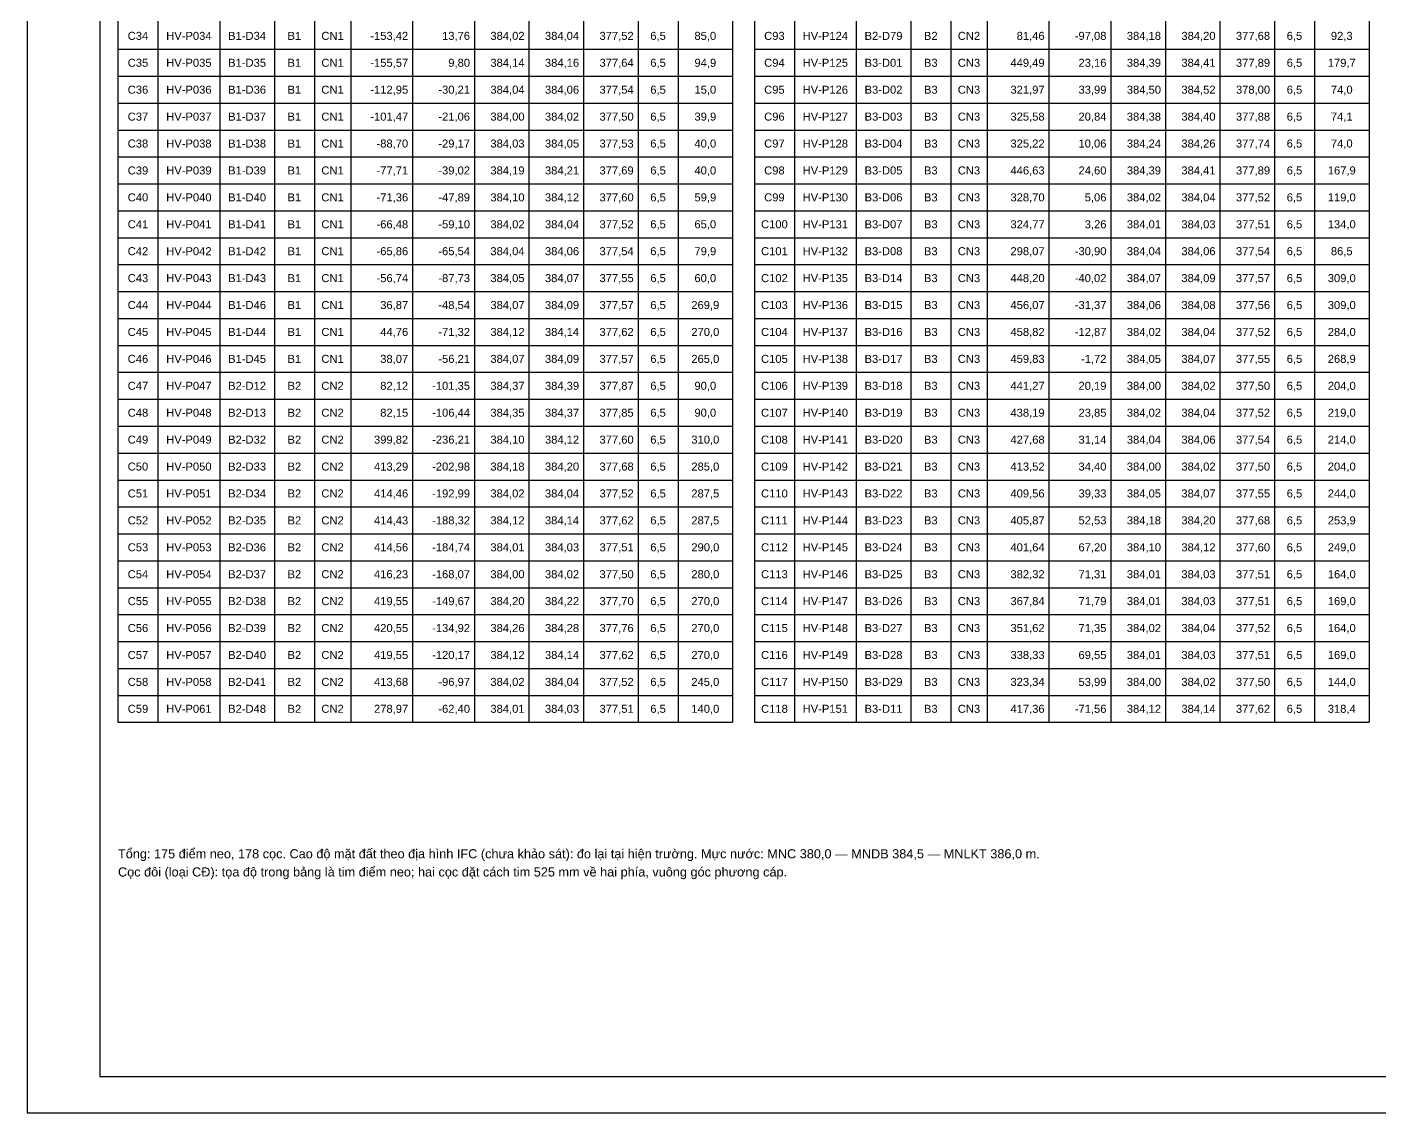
# Model space of a CAD drawing. Header units: millimetres. Extents: x 0 to 4445, y 0 to 594.
# Drawn here: x 901 to 1273, y 0 to 298.5 of the extents above; entities that cross this region are included whole.
import ezdxf
from ezdxf.enums import TextEntityAlignment as Align

# ---------------------------------------------------------------- set-up
doc = ezdxf.new("R2010")
doc.units = ezdxf.units.MM
for name, color, linetype in [('CVB_00_KHUNG', 7, 'Continuous'), ('CVB_07_CHU', 7, 'Continuous'), ('CVB_11_BANG', 7, 'Continuous')]:
    doc.layers.add(name, color=color, linetype=linetype)
doc.styles.add('VN', font='arial.ttf')

msp = doc.modelspace()

# ---------------------------------------------------------------- linework, layer by layer
at = {"layer": 'CVB_00_KHUNG'}
for p, q in [((901, 594), (901, 0)), ((921, 584), (921, 10)), ((921, 10), (1732, 10)), ((901, 0), (1742, 0))]:
    msp.add_line(p, q, dxfattribs=at)
at = {"layer": 'CVB_11_BANG'}
for p, q in [((926, 554), (926, 107.4)), ((937, 554), (937, 107.4)), ((954, 554), (954, 107.4)), ((969, 554), (969, 107.4)), ((980, 554), (980, 107.4)), ((990, 554), (990, 107.4)), ((1007, 554), (1007, 107.4)), ((1024, 554), (1024, 107.4)), ((1039, 554), (1039, 107.4)), ((1054, 554), (1054, 107.4)), ((1069, 554), (1069, 107.4)), ((1080, 554), (1080, 107.4)), ((1095, 554), (1095, 107.4)), ((1101, 554), (1101, 107.4)), ((1112, 554), (1112, 107.4)), ((1129, 554), (1129, 107.4)), ((1144, 554), (1144, 107.4)), ((1155, 554), (1155, 107.4)), ((1165, 554), (1165, 107.4)), ((1182, 554), (1182, 107.4)), ((1199, 554), (1199, 107.4)), ((1214, 554), (1214, 107.4)), ((1229, 554), (1229, 107.4)), ((1244, 554), (1244, 107.4)), ((1255, 554), (1255, 107.4)), ((1270, 554), (1270, 107.4)), ((926, 292.4), (1095, 292.4)), ((1101, 292.4), (1270, 292.4)), ((926, 285), (1095, 285)), ((1101, 285), (1270, 285)), ((926, 277.6), (1095, 277.6)), ((1101, 277.6), (1270, 277.6)), ((926, 270.2), (1095, 270.2)), ((1101, 270.2), (1270, 270.2)), ((926, 262.8), (1095, 262.8)), ((1101, 262.8), (1270, 262.8)), ((926, 255.4), (1095, 255.4)), ((1101, 255.4), (1270, 255.4)), ((926, 248), (1095, 248)), ((1101, 248), (1270, 248)), ((926, 240.6), (1095, 240.6)), ((1101, 240.6), (1270, 240.6)), ((926, 233.2), (1095, 233.2)), ((1101, 233.2), (1270, 233.2)), ((926, 225.8), (1095, 225.8)), ((1101, 225.8), (1270, 225.8)), ((926, 218.4), (1095, 218.4)), ((1101, 218.4), (1270, 218.4)), ((926, 211), (1095, 211)), ((1101, 211), (1270, 211)), ((926, 203.6), (1095, 203.6)), ((1101, 203.6), (1270, 203.6)), ((926, 196.2), (1095, 196.2)), ((1101, 196.2), (1270, 196.2)), ((926, 188.8), (1095, 188.8)), ((1101, 188.8), (1270, 188.8)), ((926, 181.4), (1095, 181.4)), ((1101, 181.4), (1270, 181.4)), ((926, 174), (1095, 174)), ((1101, 174), (1270, 174)), ((926, 166.6), (1095, 166.6)), ((1101, 166.6), (1270, 166.6)), ((926, 159.2), (1095, 159.2)), ((1101, 159.2), (1270, 159.2)), ((926, 151.8), (1095, 151.8)), ((1101, 151.8), (1270, 151.8)), ((926, 144.4), (1095, 144.4)), ((1101, 144.4), (1270, 144.4)), ((926, 137), (1095, 137)), ((1101, 137), (1270, 137)), ((926, 129.6), (1095, 129.6)), ((1101, 129.6), (1270, 129.6)), ((926, 122.2), (1095, 122.2)), ((1101, 122.2), (1270, 122.2)), ((926, 114.8), (1095, 114.8)), ((1101, 114.8), (1270, 114.8)), ((926, 107.4), (1095, 107.4)), ((1101, 107.4), (1270, 107.4))]:
    msp.add_line(p, q, dxfattribs=at)

# ---------------------------------------------------------------- texts
at = {"layer": 'CVB_07_CHU', "style": 'VN'}
for s, p in [('Tổng: 175 điểm neo, 178 cọc. Cao độ mặt đất theo địa hình IFC (chưa khảo sát): đo lại tại hiện trường. Mực nước: MNC 380,0 — MNDB 384,5 — MNLKT 386,0 m.', (926, 70)), ('Cọc đôi (loại CĐ): tọa độ trong bảng là tim điểm neo; hai cọc đặt cách tim 525 mm về hai phía, vuông góc phương cáp.', (926, 65))]:
    msp.add_text(s, height=2.5, dxfattribs=at).set_placement(p)
at = {"layer": 'CVB_11_BANG', "style": 'VN'}
for s, p in [('C34', (931.5, 295)), ('HV-P034', (945.5, 295)), ('B1-D34', (961.5, 295)), ('B1', (974.5, 295)), ('CN1', (985, 295)), ('6,5', (1074.5, 295)), ('85,0', (1087.5, 295)), ('C93', (1106.5, 295)), ('HV-P124', (1120.5, 295)), ('B2-D79', (1136.5, 295)), ('B2', (1149.5, 295)), ('CN2', (1160, 295)), ('6,5', (1249.5, 295)), ('92,3', (1262.5, 295)), ('C35', (931.5, 287.6)), ('HV-P035', (945.5, 287.6)), ('B1-D35', (961.5, 287.6)), ('B1', (974.5, 287.6)), ('CN1', (985, 287.6)), ('6,5', (1074.5, 287.6)), ('94,9', (1087.5, 287.6)), ('C94', (1106.5, 287.6)), ('HV-P125', (1120.5, 287.6)), ('B3-D01', (1136.5, 287.6)), ('B3', (1149.5, 287.6)), ('CN3', (1160, 287.6)), ('6,5', (1249.5, 287.6)), ('179,7', (1262.5, 287.6)), ('C36', (931.5, 280.2)), ('HV-P036', (945.5, 280.2)), ('B1-D36', (961.5, 280.2)), ('B1', (974.5, 280.2)), ('CN1', (985, 280.2)), ('6,5', (1074.5, 280.2)), ('15,0', (1087.5, 280.2)), ('C95', (1106.5, 280.2)), ('HV-P126', (1120.5, 280.2)), ('B3-D02', (1136.5, 280.2)), ('B3', (1149.5, 280.2)), ('CN3', (1160, 280.2)), ('6,5', (1249.5, 280.2)), ('74,0', (1262.5, 280.2)), ('C37', (931.5, 272.8)), ('HV-P037', (945.5, 272.8)), ('B1-D37', (961.5, 272.8)), ('B1', (974.5, 272.8)), ('CN1', (985, 272.8)), ('6,5', (1074.5, 272.8)), ('39,9', (1087.5, 272.8)), ('C96', (1106.5, 272.8)), ('HV-P127', (1120.5, 272.8)), ('B3-D03', (1136.5, 272.8)), ('B3', (1149.5, 272.8)), ('CN3', (1160, 272.8)), ('6,5', (1249.5, 272.8)), ('74,1', (1262.5, 272.8)), ('C38', (931.5, 265.4)), ('HV-P038', (945.5, 265.4)), ('B1-D38', (961.5, 265.4)), ('B1', (974.5, 265.4)), ('CN1', (985, 265.4)), ('6,5', (1074.5, 265.4)), ('40,0', (1087.5, 265.4)), ('C97', (1106.5, 265.4)), ('HV-P128', (1120.5, 265.4)), ('B3-D04', (1136.5, 265.4)), ('B3', (1149.5, 265.4)), ('CN3', (1160, 265.4)), ('6,5', (1249.5, 265.4)), ('74,0', (1262.5, 265.4)), ('C39', (931.5, 258)), ('HV-P039', (945.5, 258)), ('B1-D39', (961.5, 258)), ('B1', (974.5, 258)), ('CN1', (985, 258)), ('6,5', (1074.5, 258)), ('40,0', (1087.5, 258)), ('C98', (1106.5, 258)), ('HV-P129', (1120.5, 258)), ('B3-D05', (1136.5, 258)), ('B3', (1149.5, 258)), ('CN3', (1160, 258)), ('6,5', (1249.5, 258)), ('167,9', (1262.5, 258)), ('C40', (931.5, 250.6)), ('HV-P040', (945.5, 250.6)), ('B1-D40', (961.5, 250.6)), ('B1', (974.5, 250.6)), ('CN1', (985, 250.6)), ('6,5', (1074.5, 250.6)), ('59,9', (1087.5, 250.6)), ('C99', (1106.5, 250.6)), ('HV-P130', (1120.5, 250.6)), ('B3-D06', (1136.5, 250.6)), ('B3', (1149.5, 250.6)), ('CN3', (1160, 250.6)), ('6,5', (1249.5, 250.6)), ('119,0', (1262.5, 250.6)), ('C41', (931.5, 243.2)), ('HV-P041', (945.5, 243.2)), ('B1-D41', (961.5, 243.2)), ('B1', (974.5, 243.2)), ('CN1', (985, 243.2)), ('6,5', (1074.5, 243.2)), ('65,0', (1087.5, 243.2)), ('C100', (1106.5, 243.2)), ('HV-P131', (1120.5, 243.2)), ('B3-D07', (1136.5, 243.2)), ('B3', (1149.5, 243.2)), ('CN3', (1160, 243.2)), ('6,5', (1249.5, 243.2)), ('134,0', (1262.5, 243.2)), ('C42', (931.5, 235.8)), ('HV-P042', (945.5, 235.8)), ('B1-D42', (961.5, 235.8)), ('B1', (974.5, 235.8)), ('CN1', (985, 235.8)), ('6,5', (1074.5, 235.8)), ('79,9', (1087.5, 235.8)), ('C101', (1106.5, 235.8)), ('HV-P132', (1120.5, 235.8)), ('B3-D08', (1136.5, 235.8)), ('B3', (1149.5, 235.8)), ('CN3', (1160, 235.8)), ('6,5', (1249.5, 235.8)), ('86,5', (1262.5, 235.8)), ('C43', (931.5, 228.4)), ('HV-P043', (945.5, 228.4)), ('B1-D43', (961.5, 228.4)), ('B1', (974.5, 228.4)), ('CN1', (985, 228.4)), ('6,5', (1074.5, 228.4)), ('60,0', (1087.5, 228.4)), ('C102', (1106.5, 228.4)), ('HV-P135', (1120.5, 228.4)), ('B3-D14', (1136.5, 228.4)), ('B3', (1149.5, 228.4)), ('CN3', (1160, 228.4)), ('6,5', (1249.5, 228.4)), ('309,0', (1262.5, 228.4)), ('C44', (931.5, 221)), ('HV-P044', (945.5, 221)), ('B1-D46', (961.5, 221)), ('CN1', (985, 221)), ('6,5', (1074.5, 221)), ('269,9', (1087.5, 221)), ('C103', (1106.5, 221)), ('HV-P136', (1120.5, 221)), ('B3-D15', (1136.5, 221)), ('B3', (1149.5, 221)), ('CN3', (1160, 221)), ('6,5', (1249.5, 221)), ('309,0', (1262.5, 221)), ('B1', (974.5, 221)), ('C45', (931.5, 213.6)), ('HV-P045', (945.5, 213.6)), ('B1-D44', (961.5, 213.6)), ('B1', (974.5, 213.6)), ('CN1', (985, 213.6)), ('6,5', (1074.5, 213.6)), ('270,0', (1087.5, 213.6)), ('C104', (1106.5, 213.6)), ('HV-P137', (1120.5, 213.6)), ('B3-D16', (1136.5, 213.6)), ('B3', (1149.5, 213.6)), ('CN3', (1160, 213.6)), ('6,5', (1249.5, 213.6)), ('284,0', (1262.5, 213.6)), ('C46', (931.5, 206.2)), ('HV-P046', (945.5, 206.2)), ('B1-D45', (961.5, 206.2)), ('B1', (974.5, 206.2)), ('CN1', (985, 206.2)), ('6,5', (1074.5, 206.2)), ('265,0', (1087.5, 206.2)), ('C105', (1106.5, 206.2)), ('HV-P138', (1120.5, 206.2)), ('B3-D17', (1136.5, 206.2)), ('B3', (1149.5, 206.2)), ('CN3', (1160, 206.2)), ('6,5', (1249.5, 206.2)), ('268,9', (1262.5, 206.2)), ('C47', (931.5, 198.8)), ('HV-P047', (945.5, 198.8)), ('B2-D12', (961.5, 198.8)), ('B2', (974.5, 198.8)), ('CN2', (985, 198.8)), ('6,5', (1074.5, 198.8)), ('90,0', (1087.5, 198.8)), ('C106', (1106.5, 198.8)), ('HV-P139', (1120.5, 198.8)), ('B3-D18', (1136.5, 198.8)), ('B3', (1149.5, 198.8)), ('CN3', (1160, 198.8)), ('6,5', (1249.5, 198.8)), ('204,0', (1262.5, 198.8)), ('C48', (931.5, 191.4)), ('HV-P048', (945.5, 191.4)), ('B2-D13', (961.5, 191.4)), ('B2', (974.5, 191.4)), ('CN2', (985, 191.4)), ('6,5', (1074.5, 191.4)), ('90,0', (1087.5, 191.4)), ('C107', (1106.5, 191.4)), ('HV-P140', (1120.5, 191.4)), ('B3-D19', (1136.5, 191.4)), ('B3', (1149.5, 191.4)), ('CN3', (1160, 191.4)), ('6,5', (1249.5, 191.4)), ('219,0', (1262.5, 191.4)), ('C49', (931.5, 184)), ('HV-P049', (945.5, 184)), ('B2-D32', (961.5, 184)), ('B2', (974.5, 184)), ('CN2', (985, 184)), ('6,5', (1074.5, 184)), ('310,0', (1087.5, 184)), ('C108', (1106.5, 184)), ('HV-P141', (1120.5, 184)), ('B3-D20', (1136.5, 184)), ('B3', (1149.5, 184)), ('CN3', (1160, 184)), ('6,5', (1249.5, 184)), ('214,0', (1262.5, 184)), ('C50', (931.5, 176.6)), ('HV-P050', (945.5, 176.6)), ('B2-D33', (961.5, 176.6)), ('B2', (974.5, 176.6)), ('CN2', (985, 176.6)), ('6,5', (1074.5, 176.6)), ('285,0', (1087.5, 176.6)), ('C109', (1106.5, 176.6)), ('HV-P142', (1120.5, 176.6)), ('B3-D21', (1136.5, 176.6)), ('B3', (1149.5, 176.6)), ('CN3', (1160, 176.6)), ('6,5', (1249.5, 176.6)), ('204,0', (1262.5, 176.6)), ('C51', (931.5, 169.2)), ('HV-P051', (945.5, 169.2)), ('B2-D34', (961.5, 169.2)), ('B2', (974.5, 169.2)), ('CN2', (985, 169.2)), ('6,5', (1074.5, 169.2)), ('287,5', (1087.5, 169.2)), ('C110', (1106.5, 169.2)), ('HV-P143', (1120.5, 169.2)), ('B3-D22', (1136.5, 169.2)), ('B3', (1149.5, 169.2)), ('CN3', (1160, 169.2)), ('6,5', (1249.5, 169.2)), ('244,0', (1262.5, 169.2)), ('C52', (931.5, 161.8)), ('HV-P052', (945.5, 161.8)), ('B2-D35', (961.5, 161.8)), ('B2', (974.5, 161.8)), ('CN2', (985, 161.8)), ('6,5', (1074.5, 161.8)), ('287,5', (1087.5, 161.8)), ('C111', (1106.5, 161.8)), ('HV-P144', (1120.5, 161.8)), ('B3-D23', (1136.5, 161.8)), ('B3', (1149.5, 161.8)), ('CN3', (1160, 161.8)), ('6,5', (1249.5, 161.8)), ('253,9', (1262.5, 161.8)), ('C53', (931.5, 154.4)), ('HV-P053', (945.5, 154.4)), ('B2-D36', (961.5, 154.4)), ('B2', (974.5, 154.4)), ('CN2', (985, 154.4)), ('6,5', (1074.5, 154.4)), ('290,0', (1087.5, 154.4)), ('C112', (1106.5, 154.4)), ('HV-P145', (1120.5, 154.4)), ('B3-D24', (1136.5, 154.4)), ('B3', (1149.5, 154.4)), ('CN3', (1160, 154.4)), ('6,5', (1249.5, 154.4)), ('249,0', (1262.5, 154.4)), ('C54', (931.5, 147)), ('HV-P054', (945.5, 147)), ('B2-D37', (961.5, 147)), ('B2', (974.5, 147)), ('CN2', (985, 147)), ('6,5', (1074.5, 147)), ('280,0', (1087.5, 147)), ('C113', (1106.5, 147)), ('HV-P146', (1120.5, 147)), ('B3-D25', (1136.5, 147)), ('B3', (1149.5, 147)), ('CN3', (1160, 147)), ('6,5', (1249.5, 147)), ('164,0', (1262.5, 147)), ('C55', (931.5, 139.6)), ('HV-P055', (945.5, 139.6)), ('B2-D38', (961.5, 139.6)), ('B2', (974.5, 139.6)), ('CN2', (985, 139.6)), ('6,5', (1074.5, 139.6)), ('270,0', (1087.5, 139.6)), ('C114', (1106.5, 139.6)), ('HV-P147', (1120.5, 139.6)), ('B3-D26', (1136.5, 139.6)), ('B3', (1149.5, 139.6)), ('CN3', (1160, 139.6)), ('6,5', (1249.5, 139.6)), ('169,0', (1262.5, 139.6)), ('C56', (931.5, 132.2)), ('HV-P056', (945.5, 132.2)), ('B2-D39', (961.5, 132.2)), ('B2', (974.5, 132.2)), ('CN2', (985, 132.2)), ('6,5', (1074.5, 132.2)), ('270,0', (1087.5, 132.2)), ('C115', (1106.5, 132.2)), ('HV-P148', (1120.5, 132.2)), ('B3-D27', (1136.5, 132.2)), ('B3', (1149.5, 132.2)), ('CN3', (1160, 132.2)), ('6,5', (1249.5, 132.2)), ('164,0', (1262.5, 132.2)), ('C57', (931.5, 124.8)), ('HV-P057', (945.5, 124.8)), ('B2-D40', (961.5, 124.8)), ('B2', (974.5, 124.8)), ('CN2', (985, 124.8)), ('6,5', (1074.5, 124.8)), ('270,0', (1087.5, 124.8)), ('C116', (1106.5, 124.8)), ('HV-P149', (1120.5, 124.8)), ('B3-D28', (1136.5, 124.8)), ('B3', (1149.5, 124.8)), ('CN3', (1160, 124.8)), ('6,5', (1249.5, 124.8)), ('169,0', (1262.5, 124.8)), ('C58', (931.5, 117.4)), ('HV-P058', (945.5, 117.4)), ('B2-D41', (961.5, 117.4)), ('B2', (974.5, 117.4)), ('CN2', (985, 117.4)), ('6,5', (1074.5, 117.4)), ('245,0', (1087.5, 117.4)), ('C117', (1106.5, 117.4)), ('HV-P150', (1120.5, 117.4)), ('B3-D29', (1136.5, 117.4)), ('B3', (1149.5, 117.4)), ('CN3', (1160, 117.4)), ('6,5', (1249.5, 117.4)), ('144,0', (1262.5, 117.4)), ('C59', (931.5, 110)), ('HV-P061', (945.5, 110)), ('B2-D48', (961.5, 110)), ('B2', (974.5, 110)), ('CN2', (985, 110)), ('6,5', (1074.5, 110)), ('140,0', (1087.5, 110)), ('C118', (1106.5, 110)), ('HV-P151', (1120.5, 110)), ('B3-D11', (1136.5, 110)), ('B3', (1149.5, 110)), ('CN3', (1160, 110)), ('6,5', (1249.5, 110)), ('318,4', (1262.5, 110))]:
    msp.add_text(s, height=2.2, dxfattribs=at).set_placement(p, align=Align.CENTER)
for s, p in [('-153,42', (1005.8, 295)), ('13,76', (1022.8, 295)), ('384,02', (1037.8, 295)), ('384,04', (1052.8, 295)), ('377,52', (1067.8, 295)), ('81,46', (1180.8, 295)), ('-97,08', (1197.8, 295)), ('384,18', (1212.8, 295)), ('384,20', (1227.8, 295)), ('377,68', (1242.8, 295)), ('-155,57', (1005.8, 287.6)), ('9,80', (1022.8, 287.6)), ('384,14', (1037.8, 287.6)), ('384,16', (1052.8, 287.6)), ('377,64', (1067.8, 287.6)), ('449,49', (1180.8, 287.6)), ('23,16', (1197.8, 287.6)), ('384,39', (1212.8, 287.6)), ('384,41', (1227.8, 287.6)), ('377,89', (1242.8, 287.6)), ('-112,95', (1005.8, 280.2)), ('-30,21', (1022.8, 280.2)), ('384,04', (1037.8, 280.2)), ('384,06', (1052.8, 280.2)), ('377,54', (1067.8, 280.2)), ('321,97', (1180.8, 280.2)), ('33,99', (1197.8, 280.2)), ('384,50', (1212.8, 280.2)), ('384,52', (1227.8, 280.2)), ('378,00', (1242.8, 280.2)), ('-101,47', (1005.8, 272.8)), ('-21,06', (1022.8, 272.8)), ('384,00', (1037.8, 272.8)), ('384,02', (1052.8, 272.8)), ('377,50', (1067.8, 272.8)), ('325,58', (1180.8, 272.8)), ('20,84', (1197.8, 272.8)), ('384,38', (1212.8, 272.8)), ('384,40', (1227.8, 272.8)), ('377,88', (1242.8, 272.8)), ('-88,70', (1005.8, 265.4)), ('-29,17', (1022.8, 265.4)), ('384,03', (1037.8, 265.4)), ('384,05', (1052.8, 265.4)), ('377,53', (1067.8, 265.4)), ('325,22', (1180.8, 265.4)), ('10,06', (1197.8, 265.4)), ('384,24', (1212.8, 265.4)), ('384,26', (1227.8, 265.4)), ('377,74', (1242.8, 265.4)), ('-77,71', (1005.8, 258)), ('-39,02', (1022.8, 258)), ('384,19', (1037.8, 258)), ('384,21', (1052.8, 258)), ('377,69', (1067.8, 258)), ('446,63', (1180.8, 258)), ('24,60', (1197.8, 258)), ('384,39', (1212.8, 258)), ('384,41', (1227.8, 258)), ('377,89', (1242.8, 258)), ('-71,36', (1005.8, 250.6)), ('-47,89', (1022.8, 250.6)), ('384,10', (1037.8, 250.6)), ('384,12', (1052.8, 250.6)), ('377,60', (1067.8, 250.6)), ('328,70', (1180.8, 250.6)), ('5,06', (1197.8, 250.6)), ('384,02', (1212.8, 250.6)), ('384,04', (1227.8, 250.6)), ('377,52', (1242.8, 250.6)), ('-66,48', (1005.8, 243.2)), ('-59,10', (1022.8, 243.2)), ('384,02', (1037.8, 243.2)), ('384,04', (1052.8, 243.2)), ('377,52', (1067.8, 243.2)), ('324,77', (1180.8, 243.2)), ('3,26', (1197.8, 243.2)), ('384,01', (1212.8, 243.2)), ('384,03', (1227.8, 243.2)), ('377,51', (1242.8, 243.2)), ('-65,86', (1005.8, 235.8)), ('-65,54', (1022.8, 235.8)), ('384,04', (1037.8, 235.8)), ('384,06', (1052.8, 235.8)), ('377,54', (1067.8, 235.8)), ('298,07', (1180.8, 235.8)), ('-30,90', (1197.8, 235.8)), ('384,04', (1212.8, 235.8)), ('384,06', (1227.8, 235.8)), ('377,54', (1242.8, 235.8)), ('-56,74', (1005.8, 228.4)), ('-87,73', (1022.8, 228.4)), ('384,05', (1037.8, 228.4)), ('384,07', (1052.8, 228.4)), ('377,55', (1067.8, 228.4)), ('448,20', (1180.8, 228.4)), ('-40,02', (1197.8, 228.4)), ('384,07', (1212.8, 228.4)), ('384,09', (1227.8, 228.4)), ('377,57', (1242.8, 228.4)), ('36,87', (1005.8, 221)), ('-48,54', (1022.8, 221)), ('384,07', (1037.8, 221)), ('384,09', (1052.8, 221)), ('377,57', (1067.8, 221)), ('456,07', (1180.8, 221)), ('-31,37', (1197.8, 221)), ('384,06', (1212.8, 221)), ('384,08', (1227.8, 221)), ('377,56', (1242.8, 221)), ('44,76', (1005.8, 213.6)), ('-71,32', (1022.8, 213.6)), ('384,12', (1037.8, 213.6)), ('384,14', (1052.8, 213.6)), ('377,62', (1067.8, 213.6)), ('458,82', (1180.8, 213.6)), ('-12,87', (1197.8, 213.6)), ('384,02', (1212.8, 213.6)), ('384,04', (1227.8, 213.6)), ('377,52', (1242.8, 213.6)), ('38,07', (1005.8, 206.2)), ('-56,21', (1022.8, 206.2)), ('384,07', (1037.8, 206.2)), ('384,09', (1052.8, 206.2)), ('377,57', (1067.8, 206.2)), ('459,83', (1180.8, 206.2)), ('-1,72', (1197.8, 206.2)), ('384,05', (1212.8, 206.2)), ('384,07', (1227.8, 206.2)), ('377,55', (1242.8, 206.2)), ('82,12', (1005.8, 198.8)), ('-101,35', (1022.8, 198.8)), ('384,37', (1037.8, 198.8)), ('384,39', (1052.8, 198.8)), ('377,87', (1067.8, 198.8)), ('441,27', (1180.8, 198.8)), ('20,19', (1197.8, 198.8)), ('384,00', (1212.8, 198.8)), ('384,02', (1227.8, 198.8)), ('377,50', (1242.8, 198.8)), ('82,15', (1005.8, 191.4)), ('-106,44', (1022.8, 191.4)), ('384,35', (1037.8, 191.4)), ('384,37', (1052.8, 191.4)), ('377,85', (1067.8, 191.4)), ('438,19', (1180.8, 191.4)), ('23,85', (1197.8, 191.4)), ('384,02', (1212.8, 191.4)), ('384,04', (1227.8, 191.4)), ('377,52', (1242.8, 191.4)), ('399,82', (1005.8, 184)), ('-236,21', (1022.8, 184)), ('384,10', (1037.8, 184)), ('384,12', (1052.8, 184)), ('377,60', (1067.8, 184)), ('427,68', (1180.8, 184)), ('31,14', (1197.8, 184)), ('384,04', (1212.8, 184)), ('384,06', (1227.8, 184)), ('377,54', (1242.8, 184)), ('413,29', (1005.8, 176.6)), ('-202,98', (1022.8, 176.6)), ('384,18', (1037.8, 176.6)), ('384,20', (1052.8, 176.6)), ('377,68', (1067.8, 176.6)), ('413,52', (1180.8, 176.6)), ('34,40', (1197.8, 176.6)), ('384,00', (1212.8, 176.6)), ('384,02', (1227.8, 176.6)), ('377,50', (1242.8, 176.6)), ('414,46', (1005.8, 169.2)), ('-192,99', (1022.8, 169.2)), ('384,02', (1037.8, 169.2)), ('384,04', (1052.8, 169.2)), ('377,52', (1067.8, 169.2)), ('409,56', (1180.8, 169.2)), ('39,33', (1197.8, 169.2)), ('384,05', (1212.8, 169.2)), ('384,07', (1227.8, 169.2)), ('377,55', (1242.8, 169.2)), ('414,43', (1005.8, 161.8)), ('-188,32', (1022.8, 161.8)), ('384,12', (1037.8, 161.8)), ('384,14', (1052.8, 161.8)), ('377,62', (1067.8, 161.8)), ('405,87', (1180.8, 161.8)), ('52,53', (1197.8, 161.8)), ('384,18', (1212.8, 161.8)), ('384,20', (1227.8, 161.8)), ('377,68', (1242.8, 161.8)), ('414,56', (1005.8, 154.4)), ('-184,74', (1022.8, 154.4)), ('384,01', (1037.8, 154.4)), ('384,03', (1052.8, 154.4)), ('377,51', (1067.8, 154.4)), ('401,64', (1180.8, 154.4)), ('67,20', (1197.8, 154.4)), ('384,10', (1212.8, 154.4)), ('384,12', (1227.8, 154.4)), ('377,60', (1242.8, 154.4)), ('416,23', (1005.8, 147)), ('-168,07', (1022.8, 147)), ('384,00', (1037.8, 147)), ('384,02', (1052.8, 147)), ('377,50', (1067.8, 147)), ('382,32', (1180.8, 147)), ('71,31', (1197.8, 147)), ('384,01', (1212.8, 147)), ('384,03', (1227.8, 147)), ('377,51', (1242.8, 147)), ('419,55', (1005.8, 139.6)), ('-149,67', (1022.8, 139.6)), ('384,20', (1037.8, 139.6)), ('384,22', (1052.8, 139.6)), ('377,70', (1067.8, 139.6)), ('367,84', (1180.8, 139.6)), ('71,79', (1197.8, 139.6)), ('384,01', (1212.8, 139.6)), ('384,03', (1227.8, 139.6)), ('377,51', (1242.8, 139.6)), ('420,55', (1005.8, 132.2)), ('-134,92', (1022.8, 132.2)), ('384,26', (1037.8, 132.2)), ('384,28', (1052.8, 132.2)), ('377,76', (1067.8, 132.2)), ('351,62', (1180.8, 132.2)), ('71,35', (1197.8, 132.2)), ('384,02', (1212.8, 132.2)), ('384,04', (1227.8, 132.2)), ('377,52', (1242.8, 132.2)), ('419,55', (1005.8, 124.8)), ('-120,17', (1022.8, 124.8)), ('384,12', (1037.8, 124.8)), ('384,14', (1052.8, 124.8)), ('377,62', (1067.8, 124.8)), ('338,33', (1180.8, 124.8)), ('69,55', (1197.8, 124.8)), ('384,01', (1212.8, 124.8)), ('384,03', (1227.8, 124.8)), ('377,51', (1242.8, 124.8)), ('413,68', (1005.8, 117.4)), ('-96,97', (1022.8, 117.4)), ('384,02', (1037.8, 117.4)), ('384,04', (1052.8, 117.4)), ('377,52', (1067.8, 117.4)), ('323,34', (1180.8, 117.4)), ('53,99', (1197.8, 117.4)), ('384,00', (1212.8, 117.4)), ('384,02', (1227.8, 117.4)), ('377,50', (1242.8, 117.4)), ('278,97', (1005.8, 110)), ('-62,40', (1022.8, 110)), ('384,01', (1037.8, 110)), ('384,03', (1052.8, 110)), ('377,51', (1067.8, 110)), ('417,36', (1180.8, 110)), ('-71,56', (1197.8, 110)), ('384,12', (1212.8, 110)), ('384,14', (1227.8, 110)), ('377,62', (1242.8, 110))]:
    msp.add_text(s, height=2.2, dxfattribs=at).set_placement(p, align=Align.RIGHT)

doc.saveas('drawing.dxf')
